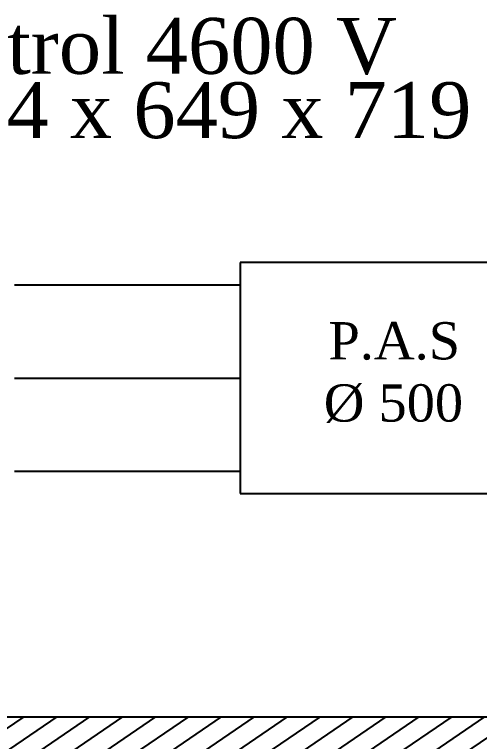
# Model space of a CAD drawing. Header units: millimetres. Extents: x 522027 to 600964, y -380282 to -298602.
# Drawn here: x 562294 to 563541, y -340634 to -338685 of the extents above; entities that cross this region are included whole.
import ezdxf

# ---------------------------------------------------------------- set-up
doc = ezdxf.new("R2010")
doc.units = ezdxf.units.MM
doc.layers.add('3-BAT C-Niveau -2', color=7, linetype='Continuous')
doc.layers.add('prlm-VMC', color=82, linetype='Continuous', lineweight=25)
doc.styles.add('prlm-vmc', font='pala.ttf', dxfattribs={"height": 14})

msp = doc.modelspace()

# ---------------------------------------------------------------- hatches: boundary and pattern name
at = {"layer": '3-BAT C-Niveau -2'}
h = msp.add_hatch(dxfattribs=at)
h.set_pattern_fill('MURS MACONNERIE-2', color=256, scale=10, angle=-10.7236, style=0, pattern_type=2)
h.set_pattern_definition([(34.276399, (505201.977, 142745.115), (-23.42441, 44.173488), [])])
h.paths.add_polyline_path([(559031.5, -340568), (559031.5, -340748), (565211.5, -340747.9), (565211.5, -340567.9)])

# ---------------------------------------------------------------- linework, layer by layer
for q in [(565211.5, -340567.9), (564479.3, -340567.9)]:
    msp.add_line((559031.5, -340568), q, dxfattribs=at)
at = {"layer": 'prlm-VMC'}
for p, q in [((563718.7, -339349.6), (562898.7, -339349.6)), ((562898.7, -339349.6), (562898.7, -339969.6)), ((562294.3, -339409.6), (562898.7, -339409.6)), ((562294.3, -339659.6), (562898.7, -339659.6)), ((562294.3, -339909.6), (562898.7, -339909.6)), ((562898.7, -339969.6), (563718.7, -339969.6))]:
    msp.add_line(p, q, dxfattribs=at)

# ---------------------------------------------------------------- texts
at = {"layer": 'prlm-VMC', "style": 'prlm-vmc'}
for s, height, p in [('Naos RT Control 4600 V', 150, (561028.7, -338843.8)), ('L x l x h = 804 x 649 x 719 mm', 150, (561037.5, -339016.1)), ('P.A.S', 100, (563135.9, -339609.6)), ('Ø 500', 100, (563123.2, -339776.3))]:
    msp.add_text(s, height=height, dxfattribs=at).set_placement(p)

doc.saveas('drawing.dxf')
